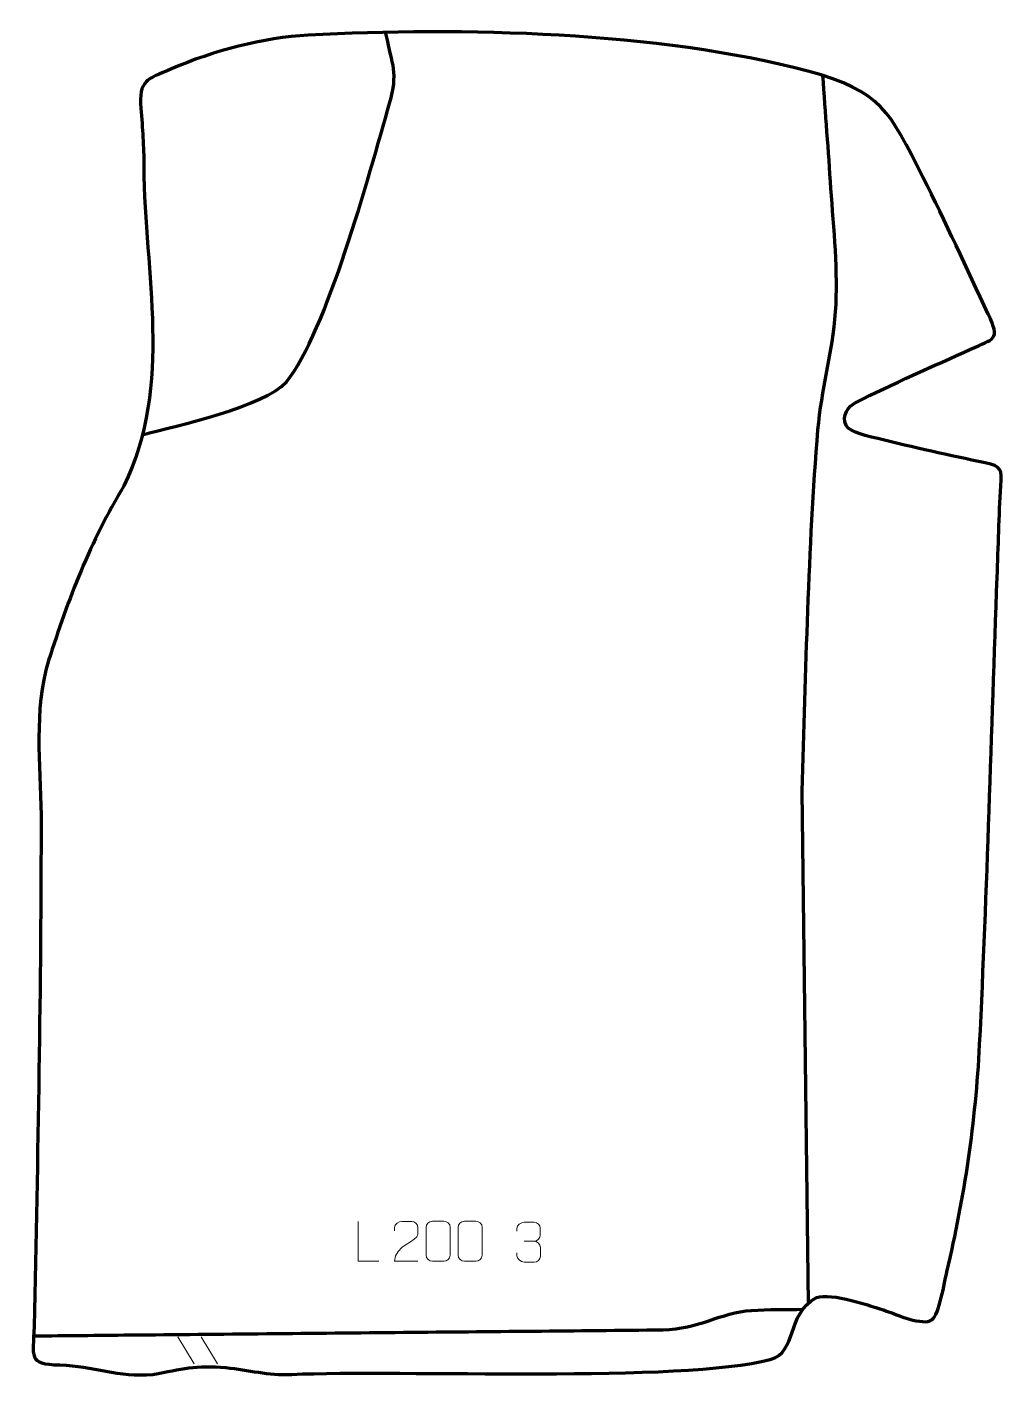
# Model space of a CAD drawing. Header units: millimetres. Extents: x -641 to -32, y 16 to 864.
import ezdxf

# ---------------------------------------------------------------- set-up
doc = ezdxf.new("R2010")
doc.units = ezdxf.units.MM
doc.header["$MEASUREMENT"] = 0
doc.layers.add('layer 2', color=7, linetype='Continuous')
doc.layers.add('layer 3', color=7, linetype='Continuous')

msp = doc.modelspace()

# ---------------------------------------------------------------- linework, layer by layer
at = {"layer": 'layer 2', "color": 142, "lineweight": 158}
for points, knots in [([(-568.5316, 609.029), (-546.9344, 614.9142), (-492.4229, 626.418), (-478.5415, 642.1883), (-478.5415, 642.1883), (-453.4126, 673.4869), (-427.274, 770.4412), (-414.139, 816.1586), (-414.139, 816.1586), (-408.5471, 835.8391), (-412.4387, 839.9726), (-416.234, 859.1037), (-416.234, 859.1037), (-416.3373, 859.6245), (-416.4408, 860.1453), (-416.5442, 860.6661)], [0, 0, 0, 0, 0.2, 0.2, 0.2, 0.2, 0.4, 0.4, 0.4, 0.4, 0.6, 0.6, 0.6, 0.6, 1, 1, 1, 1]), ([(-152.4526, 65.908), (-152.4526, 65.908), (-156.3186, 386.0875), (-156.3186, 386.0875), (-156.3186, 386.0875), (-153.9393, 461.0322), (-152.5642, 537.5108), (-146.4519, 612.1588), (-146.4519, 612.1588), (-144.4238, 636.9269), (-137.3358, 660.3769), (-135.4706, 685.9123), (-135.4706, 685.9123), (-133.6757, 710.4867), (-136.6241, 738.2805), (-138.3279, 763.0519), (-138.3279, 763.0519), (-139.9464, 786.5854), (-141.6736, 810.1122), (-143.363, 833.6408)], [0, 0, 0, 0, 0.16666667, 0.16666667, 0.16666667, 0.16666667, 0.33333333, 0.33333333, 0.33333333, 0.33333333, 0.5, 0.5, 0.5, 0.5, 0.66666667, 0.66666667, 0.66666667, 0.66666667, 1, 1, 1, 1]), ([(-636.5288, 45.5684), (-616.5155, 45.7633), (-596.5021, 45.9582), (-576.4888, 46.1531), (-576.4888, 46.1531), (-519.4507, 46.7086), (-462.4127, 47.2641), (-405.3746, 47.8196), (-405.3746, 47.8196), (-351.3636, 48.3463), (-297.2902, 48.7217), (-243.2887, 49.3854), (-243.2887, 49.3854), (-221.246, 49.6563), (-207.2644, 60.2016), (-188.0586, 61.4812), (-188.0586, 61.4812), (-177.3916, 62.192), (-166.5688, 61.9799), (-155.8756, 62.1813)], [0, 0, 0, 0, 0.16666667, 0.16666667, 0.16666667, 0.16666667, 0.33333333, 0.33333333, 0.33333333, 0.33333333, 0.5, 0.5, 0.5, 0.5, 0.66666667, 0.66666667, 0.66666667, 0.66666667, 1, 1, 1, 1])]:
    msp.add_open_spline(points, degree=3, knots=knots, dxfattribs=at)
at = {"layer": 'layer 2', "color": 250, "lineweight": 9}
for points, knots in [([(-420.8283, 92.2125), (-420.8283, 92.2125), (-433.7774, 92.2125), (-433.7774, 92.2125), (-433.7774, 92.2125), (-433.7774, 92.2125), (-433.7774, 117.1661), (-433.7774, 117.1661)], [0, 0, 0, 0, 0.33333333, 0.33333333, 0.33333333, 0.33333333, 1, 1, 1, 1]), ([(-396.406, 92.2022), (-401.3204, 92.2025), (-406.2348, 92.2025), (-411.1489, 92.2022), (-411.1489, 92.2022), (-411.1489, 102.1345), (-396.4979, 104.7757), (-396.406, 109.086), (-396.406, 109.086), (-396.4063, 110.5101), (-396.4063, 111.9338), (-396.406, 113.3571), (-396.406, 113.3571), (-396.4229, 115.4342), (-398.5457, 117.159), (-400.2167, 117.1763), (-400.2167, 117.1763), (-402.2899, 117.1759), (-404.3628, 117.1759), (-406.4352, 117.1763), (-406.4352, 117.1763), (-408.2573, 117.1928), (-411.082, 115.4007), (-411.1489, 113.3071), (-411.1489, 113.3071), (-411.1489, 113.3071), (-411.1489, 111.2523), (-411.1489, 111.2523)], [0, 0, 0, 0, 0.125, 0.125, 0.125, 0.125, 0.25, 0.25, 0.25, 0.25, 0.375, 0.375, 0.375, 0.375, 0.5, 0.5, 0.5, 0.5, 0.625, 0.625, 0.625, 0.625, 0.75, 0.75, 0.75, 0.75, 1, 1, 1, 1]), ([(-387.3581, 117.1886), (-384.992, 117.1886), (-382.6255, 117.1886), (-380.259, 117.1886), (-380.259, 117.1886), (-378.2785, 117.2242), (-376.2525, 115.7299), (-376.2254, 113.2878), (-376.2254, 113.2878), (-376.2258, 107.5304), (-376.2258, 101.7726), (-376.2254, 96.0144), (-376.2254, 96.0144), (-376.3675, 93.6868), (-378.0739, 92.2045), (-380.259, 92.1937), (-380.259, 92.1937), (-382.6314, 92.1941), (-385.0038, 92.1941), (-387.3758, 92.1937), (-387.3758, 92.1937), (-389.3343, 92.0881), (-391.3407, 93.976), (-391.3293, 95.997), (-391.3293, 95.997), (-391.3289, 101.7776), (-391.3289, 107.5579), (-391.3293, 113.3377), (-391.3293, 113.3377), (-391.325, 115.4797), (-389.5479, 117.2022), (-387.3581, 117.1886)], [0, 0, 0, 0, 0.11111111, 0.11111111, 0.11111111, 0.11111111, 0.22222222, 0.22222222, 0.22222222, 0.22222222, 0.33333333, 0.33333333, 0.33333333, 0.33333333, 0.44444444, 0.44444444, 0.44444444, 0.44444444, 0.55555556, 0.55555556, 0.55555556, 0.55555556, 0.66666667, 0.66666667, 0.66666667, 0.66666667, 0.77777778, 0.77777778, 0.77777778, 0.77777778, 1, 1, 1, 1]), ([(-367.3581, 117.1886), (-364.992, 117.1886), (-362.6255, 117.1886), (-360.259, 117.1886), (-360.259, 117.1886), (-358.2785, 117.2242), (-356.2525, 115.7299), (-356.2254, 113.2878), (-356.2254, 113.2878), (-356.2258, 107.5304), (-356.2258, 101.7726), (-356.2254, 96.0144), (-356.2254, 96.0144), (-356.3675, 93.6868), (-358.0739, 92.2045), (-360.259, 92.1937), (-360.259, 92.1937), (-362.6314, 92.1941), (-365.0038, 92.1941), (-367.3758, 92.1937), (-367.3758, 92.1937), (-369.3343, 92.0881), (-371.3407, 93.976), (-371.3293, 95.997), (-371.3293, 95.997), (-371.3289, 101.7776), (-371.3289, 107.5579), (-371.3293, 113.3377), (-371.3293, 113.3377), (-371.325, 115.4797), (-369.5479, 117.2022), (-367.3581, 117.1886)], [0, 0, 0, 0, 0.11111111, 0.11111111, 0.11111111, 0.11111111, 0.22222222, 0.22222222, 0.22222222, 0.22222222, 0.33333333, 0.33333333, 0.33333333, 0.33333333, 0.44444444, 0.44444444, 0.44444444, 0.44444444, 0.55555556, 0.55555556, 0.55555556, 0.55555556, 0.66666667, 0.66666667, 0.66666667, 0.66666667, 0.77777778, 0.77777778, 0.77777778, 0.77777778, 1, 1, 1, 1]), ([(-334.6835, 110.9345), (-334.6835, 110.9345), (-334.6835, 112.7917), (-334.6835, 112.7917), (-334.6835, 112.7917), (-334.6978, 114.5336), (-332.0333, 116.6517), (-329.9742, 116.629), (-329.9742, 116.629), (-327.9101, 116.629), (-325.8461, 116.629), (-323.7824, 116.629), (-323.7824, 116.629), (-321.5879, 116.6378), (-319.9896, 114.791), (-319.9452, 112.8789), (-319.9452, 112.8789), (-319.9456, 111.4438), (-319.9456, 110.0087), (-319.9452, 108.5732), (-319.9452, 108.5732), (-319.9938, 106.9197), (-321.5964, 104.6897), (-323.7947, 104.6997), (-323.7947, 104.6997), (-321.591, 104.6885), (-319.983, 102.8853), (-319.929, 100.8258), (-319.929, 100.8258), (-319.9294, 99.0411), (-319.9294, 97.2564), (-319.929, 95.4713), (-319.929, 95.4713), (-319.9189, 93.4099), (-321.9738, 91.6468), (-323.7947, 91.6549), (-323.7947, 91.6549), (-325.86, 91.6552), (-327.9252, 91.6552), (-329.9908, 91.6549), (-329.9908, 91.6549), (-332.1594, 91.6664), (-334.6904, 94.0666), (-334.709, 95.5284), (-334.709, 95.5284), (-334.709, 95.5284), (-334.709, 97.437), (-334.709, 97.437)], [0, 0, 0, 0, 0.07692308, 0.07692308, 0.07692308, 0.07692308, 0.15384615, 0.15384615, 0.15384615, 0.15384615, 0.23076923, 0.23076923, 0.23076923, 0.23076923, 0.30769231, 0.30769231, 0.30769231, 0.30769231, 0.38461538, 0.38461538, 0.38461538, 0.38461538, 0.46153846, 0.46153846, 0.46153846, 0.46153846, 0.53846154, 0.53846154, 0.53846154, 0.53846154, 0.61538462, 0.61538462, 0.61538462, 0.61538462, 0.69230769, 0.69230769, 0.69230769, 0.69230769, 0.76923077, 0.76923077, 0.76923077, 0.76923077, 0.84615385, 0.84615385, 0.84615385, 0.84615385, 1, 1, 1, 1])]:
    msp.add_open_spline(points, degree=3, knots=knots, dxfattribs=at)
for points in [[(-329.9738, 104.6893), (-329.9738, 104.6893), (-323.7774, 104.6893), (-323.7774, 104.6893)], [(-546.5083, 45.0535), (-546.5083, 45.0535), (-536.29, 28.0748), (-536.29, 28.0748)], [(-531.8556, 45.0535), (-531.8556, 45.0535), (-521.6372, 28.0748), (-521.6372, 28.0748)]]:
    msp.add_open_spline(points, degree=3, dxfattribs=at)
at = {"layer": 'layer 3', "color": 242, "lineweight": 158}
msp.add_open_spline([(-41.9314, 591.4346), (-31.6613, 589.2389), (-31.5446, 587.3349), (-32.1721, 577.0701), (-32.1721, 577.0701), (-33.3302, 558.1255), (-33.7664, 538.9594), (-34.4744, 519.9741), (-34.4744, 519.9741), (-38.0937, 422.6424), (-40.6541, 324.953), (-45.4203, 227.7049), (-45.4203, 227.7049), (-47.9226, 178.9745), (-54.7233, 133.0376), (-65.9131, 85.5733), (-65.9131, 85.5733), (-67.3765, 79.366), (-70.6465, 58.835), (-75.2989, 55.5389), (-75.2989, 55.5389), (-80.82, 51.6274), (-97.5614, 58.951), (-103.5952, 61.1125), (-103.5952, 61.1125), (-113.1139, 64.2576), (-138.1527, 72.8822), (-147.3416, 69.5112), (-147.3416, 69.5112), (-166.646, 58.8978), (-159.2118, 35.3488), (-176.2751, 30.7968), (-176.2751, 30.7968), (-231.1008, 16.1709), (-407.8218, 24.606), (-475.2415, 21.469), (-475.2415, 21.469), (-490.5081, 20.7587), (-501.8472, 24.2903), (-516.4369, 25.7223), (-516.4369, 25.7223), (-535.0088, 27.5452), (-544.1402, 24.6946), (-561.9969, 21.5107), (-561.9969, 21.5107), (-583.7264, 19.5325), (-599.2017, 26.8051), (-620.1947, 27.3929), (-620.1947, 27.3929), (-640.6224, 27.965), (-636.7339, 32.1647), (-636.2966, 51.3673), (-636.2966, 51.3673), (-633.9479, 157.7577), (-631.9054, 264.6765), (-631.9351, 371.0804), (-631.9351, 371.0804), (-632.208, 403.778), (-636.7768, 435.9866), (-627.2122, 467.8257), (-627.2122, 467.8257), (-615.1051, 506.0531), (-600.999, 542.8279), (-580.1658, 576.9899), (-580.1658, 576.9899), (-549.1923, 640.915), (-567.3683, 709.217), (-567.6887, 776.8062), (-567.6887, 776.8062), (-567.7493, 789.5849), (-568.5006, 800.3381), (-569.5233, 813.0113), (-569.5233, 813.0113), (-570.9701, 830.941), (-565.9762, 831.1072), (-550.3618, 837.8511), (-550.3618, 837.8511), (-524.6491, 848.9564), (-492.8713, 857.4167), (-464.9227, 858.8956), (-464.9227, 858.8956), (-369.6366, 863.9196), (-246.1345, 861.1588), (-152.8424, 836.4453), (-152.8424, 836.4453), (-105.9093, 823.4136), (-102.0782, 811.5747), (-80.8485, 770.1131), (-80.8485, 770.1131), (-66.6091, 741.9758), (-53.5921, 713.0062), (-40.0622, 684.488), (-40.0622, 684.488), (-32.1416, 667.7931), (-36.4781, 669.2972), (-51.2014, 662.5021), (-51.2014, 662.5021), (-73.8305, 652.0582), (-100.5587, 640.6287), (-122.7493, 629.1923), (-122.7493, 629.1923), (-127.2598, 626.8677), (-132.103, 621.18), (-128.8506, 614.717), (-128.8506, 614.717), (-126.6682, 610.3802), (-114.0265, 607.8848), (-109.0347, 606.629), (-109.0347, 606.629), (-87.0788, 601.1051), (-64.0954, 596.1731), (-41.9314, 591.4346)], degree=3, knots=[0, 0, 0, 0, 0.03448276, 0.03448276, 0.03448276, 0.03448276, 0.06896552, 0.06896552, 0.06896552, 0.06896552, 0.10344828, 0.10344828, 0.10344828, 0.10344828, 0.13793103, 0.13793103, 0.13793103, 0.13793103, 0.17241379, 0.17241379, 0.17241379, 0.17241379, 0.20689655, 0.20689655, 0.20689655, 0.20689655, 0.24137931, 0.24137931, 0.24137931, 0.24137931, 0.27586207, 0.27586207, 0.27586207, 0.27586207, 0.31034483, 0.31034483, 0.31034483, 0.31034483, 0.34482759, 0.34482759, 0.34482759, 0.34482759, 0.37931034, 0.37931034, 0.37931034, 0.37931034, 0.4137931, 0.4137931, 0.4137931, 0.4137931, 0.44827586, 0.44827586, 0.44827586, 0.44827586, 0.48275862, 0.48275862, 0.48275862, 0.48275862, 0.51724138, 0.51724138, 0.51724138, 0.51724138, 0.55172414, 0.55172414, 0.55172414, 0.55172414, 0.5862069, 0.5862069, 0.5862069, 0.5862069, 0.62068966, 0.62068966, 0.62068966, 0.62068966, 0.65517241, 0.65517241, 0.65517241, 0.65517241, 0.68965517, 0.68965517, 0.68965517, 0.68965517, 0.72413793, 0.72413793, 0.72413793, 0.72413793, 0.75862069, 0.75862069, 0.75862069, 0.75862069, 0.79310345, 0.79310345, 0.79310345, 0.79310345, 0.82758621, 0.82758621, 0.82758621, 0.82758621, 0.86206897, 0.86206897, 0.86206897, 0.86206897, 0.89655172, 0.89655172, 0.89655172, 0.89655172, 0.93103448, 0.93103448, 0.93103448, 0.93103448, 1, 1, 1, 1], dxfattribs=at)

doc.saveas('drawing.dxf')
